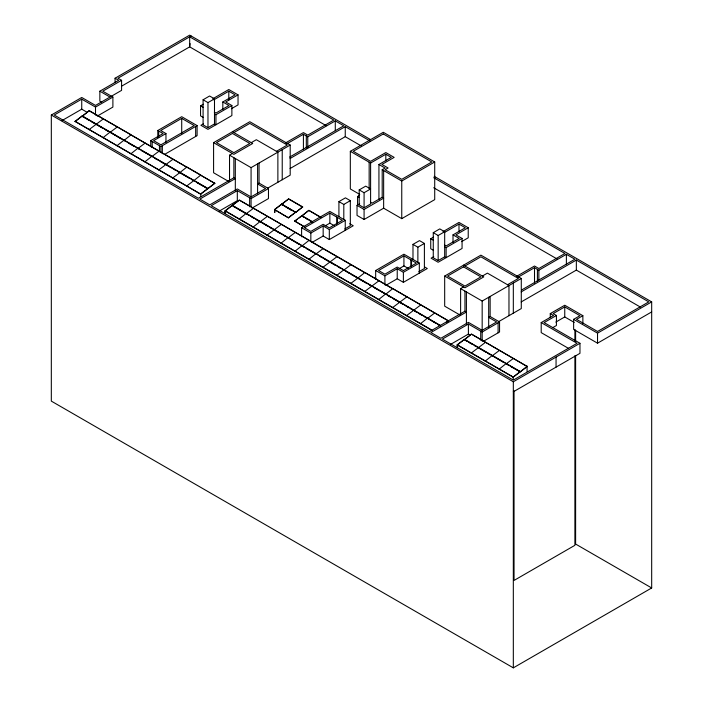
<?xml version="1.0" encoding="UTF-8"?>
<svg xmlns="http://www.w3.org/2000/svg" width="703" height="703" viewBox="0 0 703 703"><rect width="100%" height="100%" fill="white"/><g stroke="black" fill="none" stroke-linecap="round" stroke-linejoin="round"><path stroke-width="1.05" d="M190.118 43.595L189.678 46.864L121.742 86.091M75.054 121.355L200.601 194.081L75.054 121.355L82.066 116.065L207.798 188.659L214.819 183.378L89.272 110.652L82.286 116.197L89.272 110.652M75.089 121.619L82.066 116.065M207.798 188.659L214.784 183.114M207.622 188.799L200.601 194.081L207.622 188.799L204.828 187.183M225.355 211.128L225.355 213.633L225.145 210.759L232.157 205.469L440.632 325.841M302.105 245.857L309.092 240.312L239.38 200.188L232.341 205.338L239.363 200.056L448.549 320.823L446.792 322.15M431.58 330.182L225.18 211.023L232.157 205.469M274.495 209.556L281.508 204.274L295.462 212.324L288.476 217.868L274.495 209.556L288.476 217.868M283.59 205.469L281.692 204.134L288.713 198.852L302.659 206.902L295.673 212.447L293.819 211.375M274.715 209.925L274.715 212.429L274.53 209.819L281.508 204.274M281.727 204.397L288.713 198.852M288.441 217.605L295.462 212.324M295.673 212.447L302.659 206.902M303.995 226.674L294.654 221.041L301.675 215.759L312.835 222.201M308.872 210.338L301.895 215.891L308.872 210.338L320.963 217.315M294.698 221.304L297.325 219.327M299.083 218L300.84 216.682M457.46 345.129L457.46 347.634L457.24 344.76L464.261 339.47L520.255 371.808L527.276 366.527L471.458 334.057L464.472 339.602L471.476 334.189L527.276 366.527M457.24 344.76L513.243 377.124L457.275 345.024L464.261 339.47M520.255 371.808L527.241 366.263M520.079 371.94L513.058 377.23L520.044 371.676L510.782 366.579M434.164 176.304L651.681 301.886L651.681 587.963L513.322 667.85L51.319 401.114L51.319 115.037L81.741 97.471L95.503 105.415L109.993 97.049L99.852 91.197L99.852 101.232L101.698 102.295M115.064 82.242L115.064 78.226L189.678 35.15L370.56 139.581M97.339 116.065L112.893 107.084L112.893 97.049L95.503 107.084L81.741 99.141L54.219 115.037L198.378 198.264L233.871 177.771L235.32 178.606L199.828 199.098L209.784 204.854L237.315 188.958L251.076 196.902L265.567 188.545L257.597 183.94L259.047 183.105L268.467 188.545L268.467 198.58L251.99 208.088M191.128 35.985L117.963 78.226L121.584 80.318L121.584 90.362L110.283 96.882M99.852 91.197L118.684 80.318L115.064 78.226M121.584 80.318L102.752 91.197L112.893 97.049M61.811 120.688L81.741 109.176L87.251 112.357M203.088 99.764L209.599 96.003L214.494 98.824L214.494 123.921L207.974 127.682L203.088 124.862L203.088 99.764L207.974 102.594L214.494 98.824M157.806 137.533L157.806 130.512L181.717 116.707L197.104 125.591L197.104 135.635L165.108 154.106M203.325 117.471L200.548 115.872L200.548 105.837L203.369 104.202M212.789 98.763L228.8 89.518L238.036 94.852L238.036 104.896L231.41 108.719M165.961 133.544L153.641 140.653L160.89 144.836L194.213 125.591L181.717 118.376L160.706 130.512L165.961 133.544L165.961 142.314M213.774 99.87L228.8 91.197L235.136 94.852L222.825 101.961L222.825 109.633M150.741 146.672L150.741 140.653L163.061 133.544L157.806 130.512M238.036 94.852L225.725 101.961L231.876 105.52L231.876 115.556L207.974 129.361L200.909 125.283L203.562 123.746M150.741 140.653L160.89 146.505L197.104 125.591M214.494 113.886L215.944 114.721L231.876 105.52M228.66 181.453L213.589 172.753L213.589 142.639L249.811 121.724L290.198 145.046L290.198 175.152L267.518 188.246M233.871 132.603L249.811 123.403L287.299 145.046L276.428 151.321M229.529 180.996L229.529 155.187L232.421 153.509M251.261 142.639L256.331 139.712L277.878 152.156L277.878 182.27M285.559 142.911L303.415 132.603L307.765 135.108L333.846 120.055L189.678 36.82L189.678 46.864L326.254 125.714M286.754 143.895L303.415 134.273L307.765 136.786L335.287 120.89L343.802 125.802L289.61 157.094M200.786 196.489L200.786 193.975M229.529 155.187L251.076 167.63L290.198 145.046M290.102 158.483L345.252 126.637L369.98 140.916M268.467 188.545L251.076 198.58L237.315 190.627L211.234 205.689L429.463 331.684L464.964 311.192L466.414 312.027L430.913 332.519L440.878 338.275L468.4 322.378L482.17 330.322L496.661 321.956L488.69 317.361L490.14 316.526L499.552 321.956L499.552 332.001L483.102 341.491M290.102 168.518L345.252 136.681L361.421 146.013M218.686 211.427L237.315 200.671L237.315 190.627M225.18 211.023L225.355 213.633M359.743 194.397L350.322 188.958L350.322 151.321L383.284 132.287L434.718 161.98L434.718 199.626L401.756 218.651L383.645 208.202L364.084 219.494L357.027 215.417L357.027 205.373L359.681 203.844M274.53 209.819L274.715 212.429M350.322 151.321L370.604 163.026L385.815 154.247L391.255 157.384L378.935 164.493L378.935 199.59M309.074 210.575L320.999 217.578M370.428 202.236L372.054 203.176L382.195 197.323L382.195 169.722L385.095 168.043L378.935 164.493M338.916 216.665L338.916 201.612L345.437 197.842L350.322 200.671L350.322 225.76L344.734 228.993M359.198 189.898L365.718 186.137L370.604 188.958L364.084 192.719L359.198 189.898L359.198 204.96L364.084 207.78L370.604 204.019L370.604 163.026M301.605 236.788L301.605 227.754L329.856 211.436L345.252 220.329L345.252 230.364M338.916 201.612L343.802 204.432L350.322 200.671M357.563 205.522L357.563 196.489L359.347 195.46M329.856 213.114L304.504 227.754L310.84 231.41L323.16 224.301L329.312 227.851L342.352 220.329L329.856 213.114L329.856 223.15L325.164 225.865M301.605 227.754L310.84 233.08L323.16 225.971L329.312 229.529L345.252 220.329M382.195 169.722L401.756 181.014L434.718 161.98M357.027 205.373L364.084 209.45L383.645 198.158L382.195 197.323M311.789 242.57L323.16 236.015L329.312 239.565L353.222 225.76L349.69 223.721M412.986 259.433L412.986 244.372L419.506 240.611L424.392 243.431L424.392 268.528L418.803 271.753M433.268 232.667L439.788 228.897L444.683 231.726L444.683 256.815L438.162 260.585L433.268 257.764L433.268 232.667L438.162 235.487L444.683 231.726M375.674 279.548L375.674 270.514L403.926 254.205L419.322 263.089L419.322 273.133M433.514 250.373L430.737 248.765L430.737 238.73L433.558 237.096M442.978 231.665L458.989 222.42L468.224 227.754L468.224 237.79L461.59 241.621M412.986 244.372L417.872 247.201L424.392 243.431M403.926 255.874L378.574 270.514L384.91 274.179L397.23 267.061L403.39 270.62L416.431 263.089L403.926 255.874L403.926 265.919L399.234 268.625M444.902 232.227L458.989 224.09L465.324 227.754L453.013 234.864L453.013 242.535M375.674 270.514L384.91 275.848L397.23 268.739L403.39 272.289L419.322 263.089M468.224 227.754L455.904 234.864L462.064 238.414L462.064 248.458L438.162 262.254L431.097 258.177L433.751 256.648M444.683 246.779L446.124 247.614L462.064 238.414M385.859 285.339L397.23 278.775L403.39 282.334L427.292 268.528L424.647 266.999M459.744 314.874L444.683 306.174L444.683 276.059L480.896 255.145L521.283 278.458L521.283 308.573L498.612 321.666M464.964 266.015L480.896 256.815L518.392 278.458L507.522 284.733M460.614 314.417L460.614 288.608L463.514 286.929M482.346 276.059L487.416 273.133L508.972 285.576L508.972 315.682M516.652 276.332L534.508 266.024L538.858 268.528L564.931 253.475L433.698 177.701M517.847 277.316L534.508 267.694L538.858 270.198L566.381 254.31L574.896 259.222L521.652 289.961M460.614 288.608L482.17 301.051L521.283 278.458M521.195 291.894L576.346 260.057L648.781 301.886L597.532 331.473L576.522 319.347L582.866 315.682L582.866 323.714M499.552 321.956L482.17 332.001L468.4 324.048L442.328 339.11L513.322 380.095L577.066 343.292L541.205 322.589L541.205 332.624L568.578 348.424M521.195 301.939L576.346 270.101L640.319 307.035M450.711 344.303L468.4 334.092L470.298 335.182M457.275 345.024L457.46 347.634M550.264 317.607L550.264 313.591L564.755 305.234L582.866 315.682M651.681 311.921L597.532 343.187L573.63 329.382L573.63 319.347L579.966 315.682L564.755 306.903L553.164 313.591L556.425 315.48L556.425 325.515L552.628 327.703M541.205 322.589L553.525 315.48L550.264 313.591M556.425 315.48L544.104 322.589L579.966 343.292L579.966 353.328L513.322 391.808M555.836 322.088L564.755 316.939L574.263 322.431M527.074 366.289L527.074 371.518M513.243 379.629L513.243 377.124M51.319 115.037L513.322 381.764L579.966 343.292M573.63 319.347L597.532 333.152L651.681 301.886M433.698 187.745L557.33 259.117M222.825 101.961L228.985 105.52L215.944 113.051L214.31 112.111M453.013 234.864L459.164 238.414L446.124 245.945L444.498 245.004M200.548 105.837L203.325 107.436M357.563 196.489L359.426 197.561M430.737 238.73L433.514 240.329M232.421 131.76L252.711 143.474L233.871 154.352L213.589 142.639M463.514 265.18L483.796 276.894L464.964 287.764L444.683 276.059M214.494 123.921L215.944 124.756L215.944 114.721M444.683 256.815L446.124 257.658L446.124 247.614M289.68 199.652L302.694 207.165M329.856 223.15L334.162 225.637M403.926 265.919L408.232 268.397M301.859 215.628L312.079 221.533M281.692 204.134L295.638 212.183M285.444 206.55L291.956 210.302M303.573 217.095L301.675 215.759M305.436 218.167L308.222 219.784M310.085 220.856L311.939 221.928M281.551 204.538L283.406 205.61M286.2 207.218L291.78 210.434M294.654 221.041L304.882 226.946M89.307 110.916L131.109 134.8L124.123 140.354M132.076 135.6L185.996 166.734M201.805 175.864L214.819 183.378M310.058 241.111L363.978 272.246M391.87 288.344L364.875 272.518L357.889 278.063M448.584 321.086L392.766 288.617L385.78 294.17M82.251 115.933L207.763 188.395M82.11 116.329L84.896 117.937M86.759 119.018L89.545 120.626M91.408 121.698L102.559 128.139M105.353 129.747L108.139 131.364M121.153 138.878L109.958 132.173L102.981 137.718M125.802 141.558L123.904 140.222L116.926 145.767M128.596 143.166L134.176 146.391M139.748 149.607L137.85 148.271L130.872 153.825M141.611 150.688L151.795 156.33L144.818 161.875M154.625 158.201L157.419 159.809M160.205 161.418L165.785 164.643L158.764 169.924M166.716 165.179L171.365 167.859M173.219 168.931L176.014 170.548M177.868 171.62L189.028 178.061M191.814 179.669L193.677 180.741L186.655 186.031M196.462 182.358L202.974 186.11M232.341 205.338L440.596 325.577M464.437 339.338L520.22 371.544M233.124 206.269L235.918 207.886M237.772 208.958L245.215 213.255M248.932 215.399L246.103 213.527L239.125 219.072M251.718 217.007L253.581 218.079M256.375 219.696L259.161 221.304M267.527 226.138L260.048 221.577L253.071 227.122M269.39 227.21L272.175 228.818M274.97 230.426L280.541 233.651M283.335 235.259L285.19 236.331M299.135 244.38L287.94 237.676L280.963 243.229M303.784 247.069L301.886 245.734L294.909 251.279M306.578 248.677L315.832 253.783L308.854 259.328M319.593 256.191L322.378 257.799M324.241 258.88L335.401 265.321M338.187 266.929L340.05 268.001M349.347 273.37L343.732 269.882L336.746 275.435M351.201 274.442L353.996 276.051M355.85 277.123L367.01 283.564M369.796 285.181L371.659 286.253L364.637 291.534M374.444 287.861L385.569 294.039L378.583 299.592M387.458 295.374L390.253 296.991M393.039 298.599L403.267 304.504M406.053 306.113L408.847 307.721M410.701 308.793L413.496 310.41L406.475 315.691M414.427 310.946L417.213 312.554M419.076 313.626L421.862 315.234M424.647 316.851L426.51 317.923M435.807 323.292L427.406 318.195L420.42 323.74M437.67 324.364L440.456 325.972M464.296 339.734L467.082 341.35M468.945 342.423L471.731 344.031M474.525 345.639L476.379 346.711M479.174 348.328L485.676 352.08M487.539 353.152L490.325 354.769M503.348 362.282L492.153 355.577L485.167 361.122M507.997 364.962L506.098 363.627L499.112 369.18M225.145 210.759L432.468 330.454M651.681 587.963L575.616 544.052L575.616 355.525M513.331 358.468L506.309 363.759M499.385 350.419L492.364 355.709M485.439 342.37L478.418 347.651M478.242 347.792L471.221 353.073M434.639 313.037L427.617 318.327M420.693 304.988L413.672 310.269M406.747 296.938L399.726 302.22M399.55 302.352L392.529 307.642M378.855 280.831L371.834 286.121M357.713 278.203L350.692 283.485M350.964 264.732L343.943 270.014M337.018 256.674L329.997 261.964M329.821 262.096L322.8 267.386M323.072 248.625L316.051 253.915M295.181 232.526L288.16 237.807M281.235 224.468L274.214 229.758M274.038 229.89L267.017 235.18M267.289 216.419L260.268 221.709M253.344 208.369L246.322 213.65M193.852 180.609L200.838 175.065L186.893 167.006L179.906 172.56M179.731 172.692L172.71 177.973M172.982 159.221L165.961 164.502M159.036 151.171L152.015 156.453M145.09 143.122L138.069 148.403M117.199 127.015L110.178 132.296M103.253 118.965L96.232 124.246M96.056 124.378L89.035 129.668M597.532 333.152L597.532 343.187M576.346 260.057L576.346 270.101M575.616 330.313L575.616 341.271M574.896 329.373L574.896 341.43M574.896 355.683L574.896 545.308L514.042 580.441L514.042 390.815M566.381 254.31L566.381 264.17M564.755 306.903L564.755 316.939M556.055 357.089L556.055 367.133M538.858 270.198L538.858 280.066M537.408 269.363L537.408 281.42M534.508 267.694L534.508 283.037M513.322 283.063L513.322 313.178M513.322 381.764L513.322 667.85M498.102 322.8L498.102 332.835M490.14 296.446L490.14 316.526M488.69 297.281L488.69 327.22M482.17 301.051L482.17 330.674M482.17 332.001L482.17 341.034M480.72 331.157L480.72 340.199M468.4 324.048L468.4 334.092M466.414 291.947L466.414 324.083M464.964 291.112L464.964 311.192M458.989 224.09L458.989 231.762M438.162 235.487L438.162 260.585M417.872 247.201L417.872 262.254M411.536 260.268L411.536 266.288M410.816 259.846L410.816 266.876M403.39 272.289L403.39 282.334M401.756 181.014L401.756 218.651M397.23 268.739L397.23 278.775M385.815 154.247L385.815 160.829M384.91 275.848L384.91 284.882M383.645 170.557L383.645 208.202M369.154 162.191L369.154 188.729M364.084 192.719L364.084 207.78M364.084 209.45L364.084 219.494M345.252 126.637L345.252 136.681M343.802 204.432L343.802 219.494M337.466 217.499L337.466 223.528M336.737 217.086L336.737 224.108M335.287 120.89L335.287 130.758M329.312 229.529L329.312 239.565M323.16 225.971L323.16 236.015M310.84 233.08L310.84 241.111M307.765 136.786L307.765 147.744M306.315 135.943L306.315 147.999M303.415 134.273L303.415 149.616M282.228 149.642L282.228 179.757M259.047 163.026L259.047 183.105M257.597 163.861L257.597 193.808M251.076 167.63L251.076 197.253M251.076 198.58L251.076 206.612M249.627 197.745L249.627 206.779M235.32 158.535L235.32 190.662M233.871 157.692L233.871 177.771M228.8 91.197L228.8 99.967M207.974 102.594L207.974 127.682M195.662 126.435L195.662 136.47M181.717 118.376L181.717 133.728M162.331 145.67L162.331 153.702M160.89 146.505L160.89 152.533M159.44 145.67L159.44 151.69M158.711 131.03L158.711 137.059M152.191 141.488L152.191 147.507M95.503 107.084L95.503 115.116M81.741 99.141L81.741 109.176M232.421 133.438L216.489 142.639L233.871 152.674L249.811 143.474L232.421 133.438M383.284 133.957L353.222 151.321L370.604 161.356L385.815 152.569L394.155 157.384L381.922 164.44L388.082 167.991L385.095 169.722L401.756 179.335L431.818 161.98L383.284 133.957M463.514 266.859L447.574 276.059L464.964 286.095L480.896 276.894L463.514 266.859"/></g></svg>
